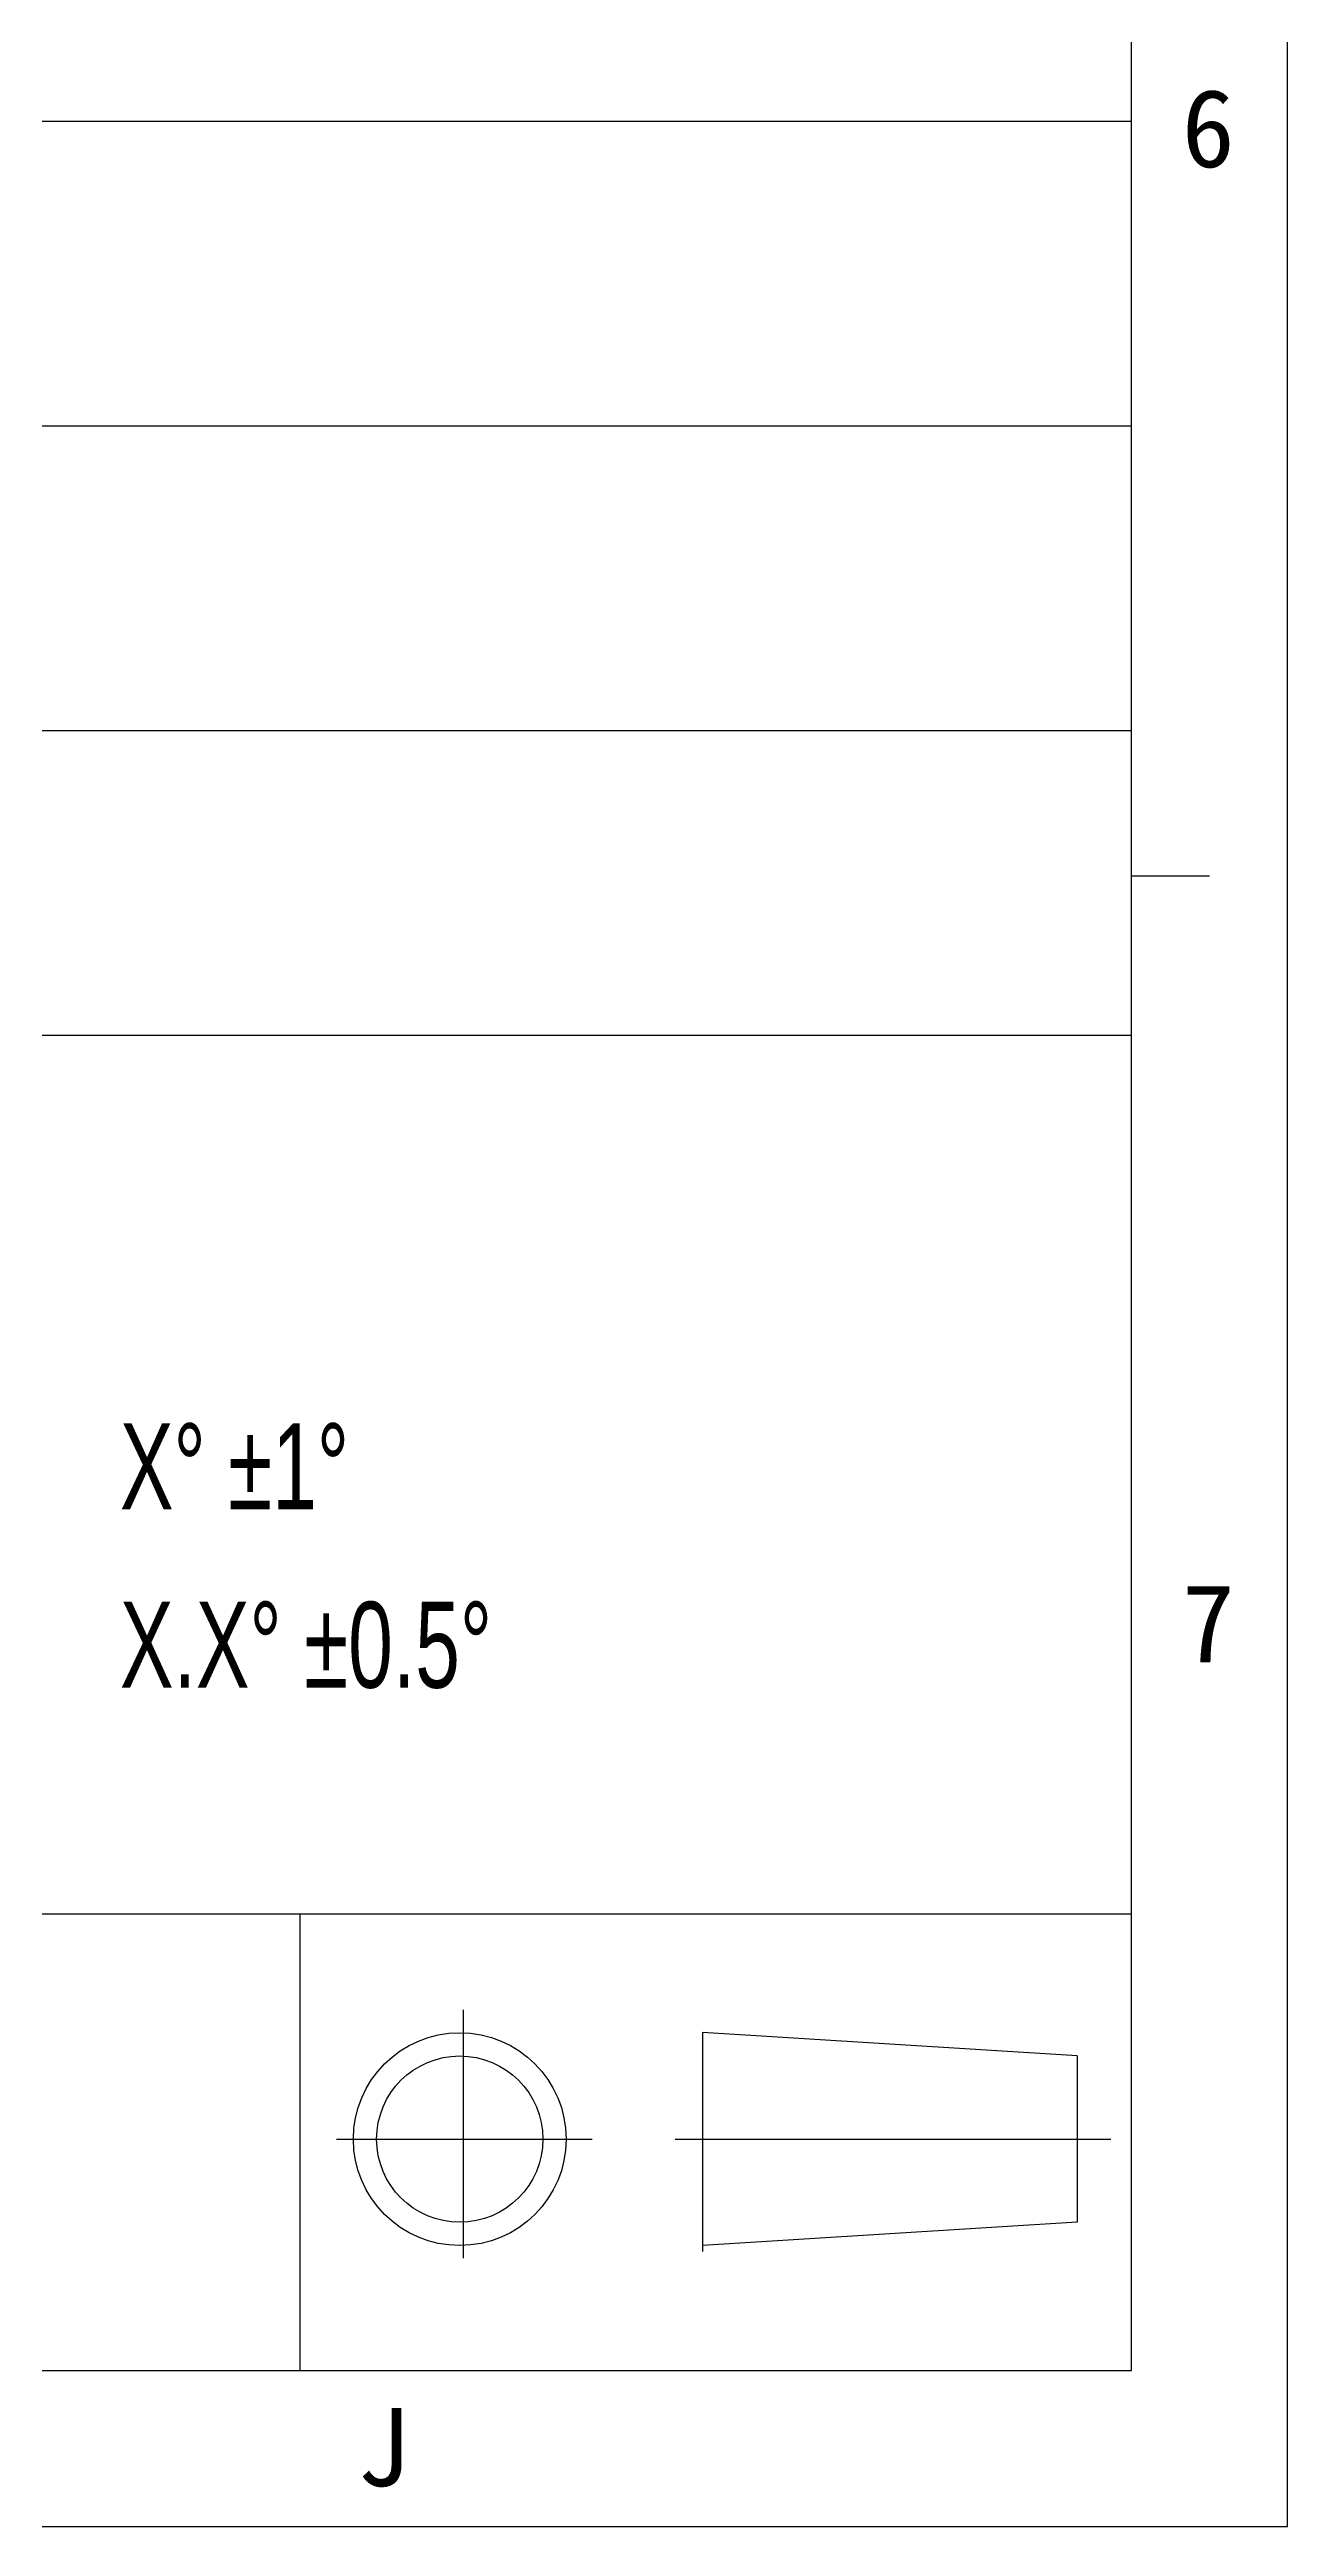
# Model space of a CAD drawing. Header units: millimetres. Extents: x -710 to -53, y 215 to 679.
# Drawn here: x -106.6 to -53.3, y 215.1 to 321.7 of the extents above; entities that cross this region are included whole.
import ezdxf

# ---------------------------------------------------------------- set-up
doc = ezdxf.new("R2010")
doc.units = ezdxf.units.MM
doc.header["$MEASUREMENT"] = 0
doc.layers.get('0').update_dxf_attribs({"lineweight": 0})
doc.layers.add('BORDER', color=7, linetype='Continuous', lineweight=0)

msp = doc.modelspace()

# ---------------------------------------------------------------- linework, layer by layer
at = {"color": 18, "lineweight": 25, "true_color": 0x000000}
for p, q in [((-59.98, 318.63), (-350.31, 318.63)), ((-59.98, 305.52), (-350.31, 305.52)), ((-59.98, 292.4), (-350.31, 292.4)), ((-59.98, 279.29), (-350.31, 279.29)), ((-59.98, 241.46), (-147.75, 241.46)), ((-95.79, 241.46), (-95.79, 221.82)), ((-88.76, 237.35), (-88.76, 226.66)), ((-62.32, 235.36), (-78.45, 236.37)), ((-78.45, 236.37), (-78.45, 226.94)), ((-62.32, 235.36), (-62.32, 228.21)), ((-94.2, 231.78), (-83.2, 231.78)), ((-79.63, 231.78), (-60.87, 231.78)), ((-62.32, 228.21), (-78.45, 227.2))]:
    msp.add_line(p, q, dxfattribs=at)
for radius in [4.58, 3.58]:
    msp.add_circle((-88.9, 231.78), radius, dxfattribs=at)
at = {"layer": 'BORDER', "color": 18, "lineweight": 25, "true_color": 0x000000}
for p, q in [((-53.27, 215.11), (-53.27, 678.62)), ((-59.98, 221.82), (-59.98, 671.9)), ((-56.62, 286.14), (-59.98, 286.14)), ((-702.92, 221.82), (-59.98, 221.82)), ((-709.64, 215.11), (-53.27, 215.11))]:
    msp.add_line(p, q, dxfattribs=at)

# ---------------------------------------------------------------- texts
at = {"char_height": 0.2, "attachment_point": 7}
for s, insert in [('\\C4;\\c16776960;\\FMyriad Pro|b0|i0|c1;\\H3.697791;\\W0.700000;X° ±1°', (-103.53, 258.89)), ('\\C4;\\c16776960;\\FMyriad Pro|b0|i0|c1;\\H3.697791;\\W0.700000;X.X° ±0.5°', (-103.53, 251.16))]:
    msp.add_mtext(s, dxfattribs=dict(at, insert=insert))
at = {"layer": 'BORDER', "char_height": 0.2, "attachment_point": 7}
for s, insert in [('\\C18;\\c0;\\FSimSun|b0|i0|c1;\\H3.357398;\\W1.000000;6', (-57.82, 316.61)), ('\\C18;\\c0;\\FSimSun|b0|i0|c1;\\H3.357398;\\W1.000000;7', (-57.82, 252.31)), ('\\C18;\\c0;\\FSimSun|b0|i0|c1;\\H3.357398;\\W1.000000;J', (-93.33, 216.79))]:
    msp.add_mtext(s, dxfattribs=dict(at, insert=insert))

doc.saveas('drawing.dxf')
